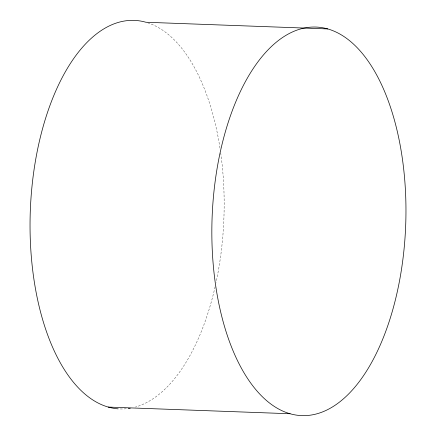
<?xml version="1.0" encoding="UTF-8"?>
<svg xmlns="http://www.w3.org/2000/svg" width="436" height="436" viewBox="0 0 436 436"><rect width="100%" height="100%" fill="white"/><g stroke="black" fill="none" stroke-linecap="round" stroke-linejoin="round"><path stroke-width="0.33" stroke-dasharray="2.18 1.64" d="M147.717 22.803A194.407 96.868 -87.9 0 1 220.131 149.025M220.703 152.971A194.407 96.868 -87.9 0 1 216.103 282.255M215.106 286.79A194.407 96.868 -87.9 0 1 135.411 407.05M126.249 408.766A194.407 96.868 -87.9 0 1 118.865 408.892"/><path stroke-width="0.65" d="M327.714 28.923A194.407 96.868 -87.9 0 0 217.03 294.087A194.407 96.868 -87.9 0 0 381.963 340.996A194.407 96.868 -87.9 0 0 327.714 28.923L145.913 22.252A194.407 96.868 -87.9 0 0 31.032 197.546A194.407 96.868 -87.9 0 0 118.2 408.843M108.286 407.077L290.087 413.748M130.26 408.227A194.407 96.868 -87.9 0 1 128.26 408.537"/></g></svg>
